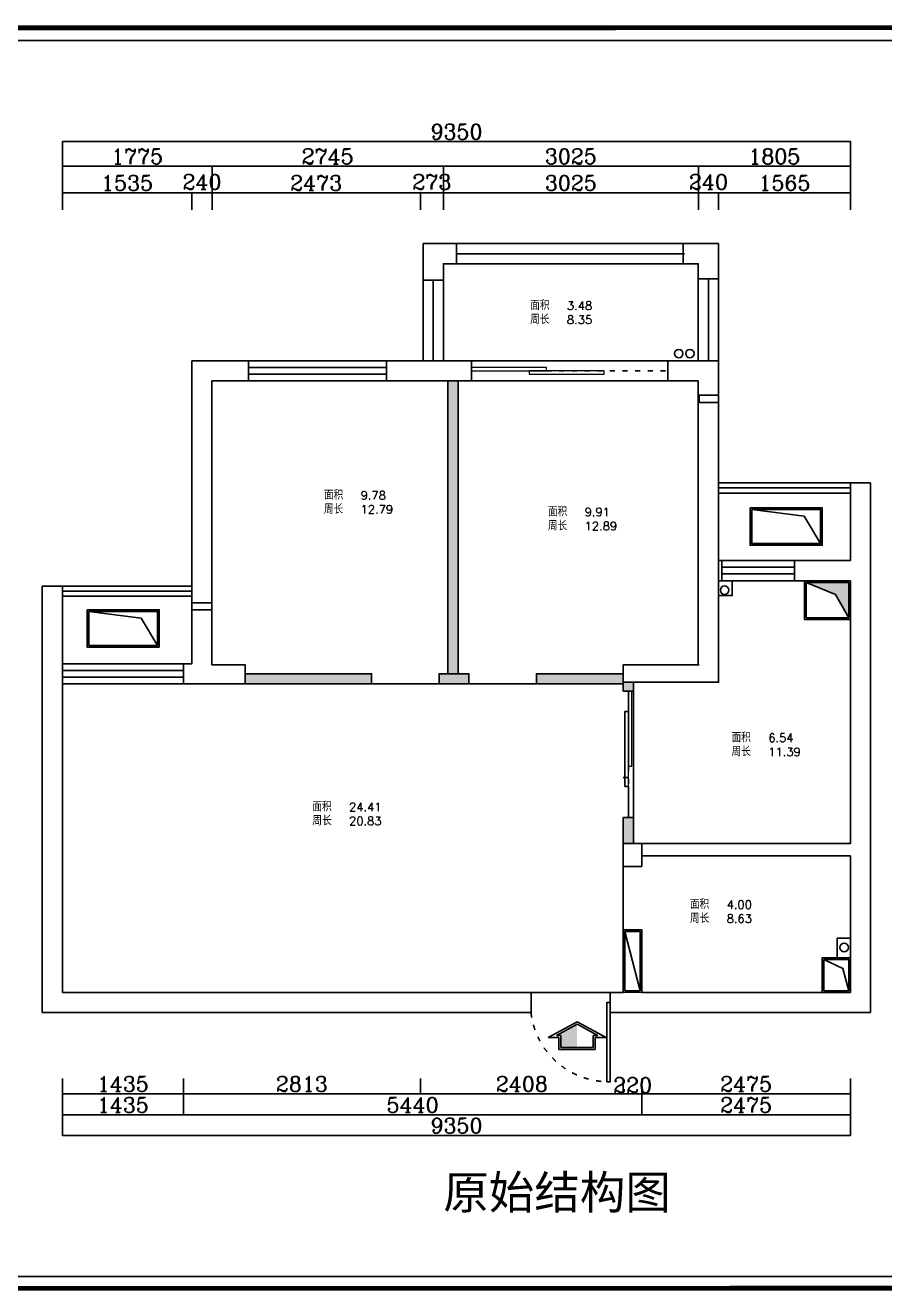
# Model space of a CAD drawing. Header units: millimetres. Extents: x 512961 to 915856, y -1268271 to -458543.
# Drawn here: x 863320 to 873516, y -1253314 to -1238299 of the extents above; entities that cross this region are included whole.
import ezdxf

# ---------------------------------------------------------------- set-up
doc = ezdxf.new("R2010")
doc.units = ezdxf.units.MM
doc.header["$MEASUREMENT"] = 0
doc.header["$PDMODE"] = 3
doc.linetypes.add('ACAD_ISO03W100', pattern=[30, 12, -18])
doc.layers.get('0').update_dxf_attribs({"linetype": 'CONTINUOUS'})
doc.layers.get('DEFPOINTS').update_dxf_attribs({"linetype": 'CONTINUOUS'})
for name, color, linetype in [('0-ELV-01-细实线', 1, 'CONTINUOUS'), ('txt', 7, 'CONTINUOUS'), ('WINDOW', 5, 'CONTINUOUS'), ('家具', 7, 'CONTINUOUS')]:
    doc.layers.add(name, color=color, linetype=linetype)
doc.layers.add('墙体', color=7, linetype='CONTINUOUS', lineweight=50)
doc.layers.add('门窗', color=4, linetype='CONTINUOUS', lineweight=13)
doc.styles.add('HZXY', font='complex.shx', dxfattribs={"bigfont": 'HZXY.shx'})
doc.styles.get("Standard").update_dxf_attribs({"font": 'complex.shx', "bigfont": 'hzxy.shx'})
doc.dimstyles.new('LMDIM40', dxfattribs={"dimtxt": 80, "dimasz": 20, "dimexe": 0, "dimexo": 0, "dimgap": 25, "dimtad": 1, "dimdec": 0, "dimzin": 0, "dimdsep": 46, "dimtxsty": 'Standard', "dimblk1": 'DOT', "dimblk2": 'DOT', "dimsah": 1, "dimcen": 0, "dimclrd": 2, "dimclre": 2, "dimclrt": 2, "dimadec": 0, "dimazin": 0, "dimtfac": 1, "dimtdec": 0, "dimtmove": 2, "dimatfit": 3, "dimldrblk": 'DOT', "dimfxl": 1, "dimtolj": 1, "dimtzin": 0, "dimarcsym": 0})

# ---------------------------------------------------------------- blocks, each defined once
blk = doc.blocks.new('A$C74DD05E4')
at = {"layer": '家具', "ltscale": 10}
h = blk.add_hatch(color=7, dxfattribs=at)
h.dxf.hatch_style = 1
h.paths.add_polyline_path([(362, 637), (193, 637), (193, 701), (34, 410), (362, 410)])
at = {"layer": '家具', "color": 7, "ltscale": 10}
for p, q in [((223, 819), (0, 410)), ((223, 667), (223, 819)), ((193, 701), (34, 410)), ((193, 637), (193, 701)), ((362, 637), (193, 637)), ((392, 667), (223, 667)), ((362, 183), (362, 637)), ((392, 153), (392, 667)), ((0, 410), (223, 0)), ((34, 410), (193, 118)), ((193, 118), (193, 183)), ((193, 183), (362, 183)), ((223, 153), (392, 153)), ((223, 0), (223, 153))]:
    blk.add_line(p, q, dxfattribs=at)
blk = doc.blocks.new('_ArchTick')
at = {"color": 0, "linetype": 'ByBlock', "const_width": 0.15}
blk.add_lwpolyline([(-0.5, -0.5), (0.5, 0.5)], dxfattribs=at)
blk = doc.blocks.new('*D903')
at = {"layer": 'DEFPOINTS', "color": 0}
for p in [(865295, -1240285), (863760, -1240489), (865295, -1240489)]:
    blk.add_point(p, dxfattribs=at)
at = {"layer": 'txt', "color": 2, "lineweight": -2}
for p, q in [((863760, -1240489), (863760, -1240285)), ((863760, -1240285), (865295, -1240285)), ((865295, -1240489), (865295, -1240285))]:
    blk.add_line(p, q, dxfattribs=at)
at = {"layer": 'txt', "color": 2, "lineweight": -2, "xscale": 20, "yscale": 20, "zscale": 20, "rotation": 180}
blk.add_blockref('_ArchTick', (863760, -1240285), dxfattribs=at)
at = {"layer": 'txt', "color": 2, "lineweight": -2, "xscale": 20, "yscale": 20, "zscale": 20}
blk.add_blockref('_ArchTick', (865295, -1240285), dxfattribs=at)
at = {"layer": 'txt', "color": 2, "insert": (864527, -1240170), "char_height": 180, "attachment_point": 5}
blk.add_mtext('\\A1;1535', dxfattribs=at)
blk = doc.blocks.new('_DOT')
at = {"color": 0, "linetype": 'ByBlock'}
blk.add_line((-0.5, 0), (-1, 0), dxfattribs=at)
at = {"color": 0, "linetype": 'ByBlock', "const_width": 0.5}
blk.add_lwpolyline([(-0.25, 0, 1), (0.25, 0, 1)], format="xyb", close=True, dxfattribs=at)
blk = doc.blocks.new('DOT')
at = {"color": 0, "linetype": 'ByBlock'}
blk.add_line((-0.35, 0), (-1, 0), dxfattribs=at)
at = {"color": 0, "linetype": 'ByBlock', "const_width": 0.35}
blk.add_lwpolyline([(-0.175, 0, 1), (0.175, 0, 1)], format="xyb", close=True, dxfattribs=at)
blk = doc.blocks.new('*D904')
at = {"layer": 'DEFPOINTS', "color": 0}
for p in [(865535, -1240285), (865295, -1240489), (865535, -1240489)]:
    blk.add_point(p, dxfattribs=at)
at = {"layer": 'txt', "color": 2, "lineweight": -2}
for p, q in [((865295, -1240489), (865295, -1240285)), ((865295, -1240285), (865535, -1240285)), ((865535, -1240489), (865535, -1240285))]:
    blk.add_line(p, q, dxfattribs=at)
at = {"layer": 'txt', "color": 2, "lineweight": -2, "xscale": 20, "yscale": 20, "zscale": 20, "rotation": 180}
blk.add_blockref('_ArchTick', (865295, -1240285), dxfattribs=at)
at = {"layer": 'txt', "color": 2, "lineweight": -2, "xscale": 20, "yscale": 20, "zscale": 20}
blk.add_blockref('_ArchTick', (865535, -1240285), dxfattribs=at)
at = {"layer": 'txt', "color": 2, "insert": (865415, -1240158), "char_height": 180, "attachment_point": 5}
blk.add_mtext('\\A1;240', dxfattribs=at)
blk = doc.blocks.new('*D905')
at = {"layer": 'DEFPOINTS', "color": 0}
for p in [(868007, -1240285), (865535, -1240489), (868007, -1240489)]:
    blk.add_point(p, dxfattribs=at)
at = {"layer": 'txt', "color": 2, "lineweight": -2}
for p, q in [((865535, -1240489), (865535, -1240285)), ((865535, -1240285), (868007, -1240285)), ((868007, -1240489), (868007, -1240285))]:
    blk.add_line(p, q, dxfattribs=at)
at = {"layer": 'txt', "color": 2, "lineweight": -2, "xscale": 20, "yscale": 20, "zscale": 20, "rotation": 180}
blk.add_blockref('_ArchTick', (865535, -1240285), dxfattribs=at)
at = {"layer": 'txt', "color": 2, "lineweight": -2, "xscale": 20, "yscale": 20, "zscale": 20}
blk.add_blockref('_ArchTick', (868007, -1240285), dxfattribs=at)
at = {"layer": 'txt', "color": 2, "insert": (866771, -1240170), "char_height": 180, "attachment_point": 5}
blk.add_mtext('\\A1;2473', dxfattribs=at)
blk = doc.blocks.new('*D906')
at = {"layer": 'DEFPOINTS', "color": 0}
for p in [(868280, -1240285), (868007, -1240489), (868280, -1240489)]:
    blk.add_point(p, dxfattribs=at)
at = {"layer": 'txt', "color": 2, "lineweight": -2}
for p, q in [((868007, -1240489), (868007, -1240285)), ((868007, -1240285), (868280, -1240285)), ((868280, -1240489), (868280, -1240285))]:
    blk.add_line(p, q, dxfattribs=at)
at = {"layer": 'txt', "color": 2, "lineweight": -2, "xscale": 20, "yscale": 20, "zscale": 20, "rotation": 180}
blk.add_blockref('_ArchTick', (868007, -1240285), dxfattribs=at)
at = {"layer": 'txt', "color": 2, "lineweight": -2, "xscale": 20, "yscale": 20, "zscale": 20}
blk.add_blockref('_ArchTick', (868280, -1240285), dxfattribs=at)
at = {"layer": 'txt', "color": 2, "insert": (868143, -1240158), "char_height": 180, "attachment_point": 5}
blk.add_mtext('\\A1;273', dxfattribs=at)
blk = doc.blocks.new('*D907')
at = {"layer": 'DEFPOINTS', "color": 0}
for p in [(871305, -1240285), (868280, -1240489), (871305, -1240489)]:
    blk.add_point(p, dxfattribs=at)
at = {"layer": 'txt', "color": 2, "lineweight": -2}
for p, q in [((868280, -1240489), (868280, -1240285)), ((868280, -1240285), (871305, -1240285)), ((871305, -1240489), (871305, -1240285))]:
    blk.add_line(p, q, dxfattribs=at)
at = {"layer": 'txt', "color": 2, "lineweight": -2, "xscale": 20, "yscale": 20, "zscale": 20, "rotation": 180}
blk.add_blockref('_ArchTick', (868280, -1240285), dxfattribs=at)
at = {"layer": 'txt', "color": 2, "lineweight": -2, "xscale": 20, "yscale": 20, "zscale": 20}
blk.add_blockref('_ArchTick', (871305, -1240285), dxfattribs=at)
at = {"layer": 'txt', "color": 2, "insert": (869792, -1240170), "char_height": 180, "attachment_point": 5}
blk.add_mtext('\\A1;3025', dxfattribs=at)
blk = doc.blocks.new('*D908')
at = {"layer": 'DEFPOINTS', "color": 0}
for p in [(871545, -1240285), (871305, -1240489), (871545, -1240489)]:
    blk.add_point(p, dxfattribs=at)
at = {"layer": 'txt', "color": 2, "lineweight": -2}
for p, q in [((871305, -1240489), (871305, -1240285)), ((871305, -1240285), (871545, -1240285)), ((871545, -1240489), (871545, -1240285))]:
    blk.add_line(p, q, dxfattribs=at)
at = {"layer": 'txt', "color": 2, "lineweight": -2, "xscale": 20, "yscale": 20, "zscale": 20, "rotation": 180}
blk.add_blockref('_ArchTick', (871305, -1240285), dxfattribs=at)
at = {"layer": 'txt', "color": 2, "lineweight": -2, "xscale": 20, "yscale": 20, "zscale": 20}
blk.add_blockref('_ArchTick', (871545, -1240285), dxfattribs=at)
at = {"layer": 'txt', "color": 2, "insert": (871425, -1240158), "char_height": 180, "attachment_point": 5}
blk.add_mtext('\\A1;240', dxfattribs=at)
blk = doc.blocks.new('*D909')
at = {"layer": 'DEFPOINTS', "color": 0}
for p in [(873110, -1240285), (871545, -1240489), (873110, -1240489)]:
    blk.add_point(p, dxfattribs=at)
at = {"layer": 'txt', "color": 2, "lineweight": -2}
for p, q in [((871545, -1240489), (871545, -1240285)), ((871545, -1240285), (873110, -1240285)), ((873110, -1240489), (873110, -1240285))]:
    blk.add_line(p, q, dxfattribs=at)
at = {"layer": 'txt', "color": 2, "lineweight": -2, "xscale": 20, "yscale": 20, "zscale": 20, "rotation": 180}
blk.add_blockref('_ArchTick', (871545, -1240285), dxfattribs=at)
at = {"layer": 'txt', "color": 2, "lineweight": -2, "xscale": 20, "yscale": 20, "zscale": 20}
blk.add_blockref('_ArchTick', (873110, -1240285), dxfattribs=at)
at = {"layer": 'txt', "color": 2, "insert": (872327, -1240170), "char_height": 180, "attachment_point": 5}
blk.add_mtext('\\A1;1565', dxfattribs=at)
blk = doc.blocks.new('*D910')
at = {"layer": 'DEFPOINTS', "color": 0}
for p in [(871305, -1239970), (871305, -1240489), (873110, -1240489)]:
    blk.add_point(p, dxfattribs=at)
at = {"layer": 'txt', "color": 2, "lineweight": -2}
for p, q in [((871305, -1240489), (871305, -1239970)), ((873110, -1239970), (871305, -1239970)), ((873110, -1240489), (873110, -1239970))]:
    blk.add_line(p, q, dxfattribs=at)
at = {"layer": 'txt', "color": 2, "lineweight": -2, "xscale": 20, "yscale": 20, "zscale": 20, "rotation": 180}
blk.add_blockref('_ArchTick', (871305, -1239970), dxfattribs=at)
at = {"layer": 'txt', "color": 2, "lineweight": -2, "xscale": 20, "yscale": 20, "zscale": 20}
blk.add_blockref('_ArchTick', (873110, -1239970), dxfattribs=at)
at = {"layer": 'txt', "color": 2, "insert": (872207, -1239855), "char_height": 180, "attachment_point": 5}
blk.add_mtext('\\A1;1805', dxfattribs=at)
blk = doc.blocks.new('*D911')
at = {"layer": 'DEFPOINTS', "color": 0}
for p in [(868280, -1239970), (868280, -1240489), (871305, -1240489)]:
    blk.add_point(p, dxfattribs=at)
at = {"layer": 'txt', "color": 2, "lineweight": -2}
for p, q in [((868280, -1240489), (868280, -1239970)), ((871305, -1239970), (868280, -1239970)), ((871305, -1240489), (871305, -1239970))]:
    blk.add_line(p, q, dxfattribs=at)
at = {"layer": 'txt', "color": 2, "lineweight": -2, "xscale": 20, "yscale": 20, "zscale": 20, "rotation": 180}
blk.add_blockref('_ArchTick', (868280, -1239970), dxfattribs=at)
at = {"layer": 'txt', "color": 2, "lineweight": -2, "xscale": 20, "yscale": 20, "zscale": 20}
blk.add_blockref('_ArchTick', (871305, -1239970), dxfattribs=at)
at = {"layer": 'txt', "color": 2, "insert": (869792, -1239855), "char_height": 180, "attachment_point": 5}
blk.add_mtext('\\A1;3025', dxfattribs=at)
blk = doc.blocks.new('*D912')
at = {"layer": 'DEFPOINTS', "color": 0}
for p in [(865535, -1239970), (865535, -1240489), (868280, -1240489)]:
    blk.add_point(p, dxfattribs=at)
at = {"layer": 'txt', "color": 2, "lineweight": -2}
for p, q in [((865535, -1240489), (865535, -1239970)), ((868280, -1239970), (865535, -1239970)), ((868280, -1240489), (868280, -1239970))]:
    blk.add_line(p, q, dxfattribs=at)
at = {"layer": 'txt', "color": 2, "lineweight": -2, "xscale": 20, "yscale": 20, "zscale": 20, "rotation": 180}
blk.add_blockref('_ArchTick', (865535, -1239970), dxfattribs=at)
at = {"layer": 'txt', "color": 2, "lineweight": -2, "xscale": 20, "yscale": 20, "zscale": 20}
blk.add_blockref('_ArchTick', (868280, -1239970), dxfattribs=at)
at = {"layer": 'txt', "color": 2, "insert": (866907, -1239855), "char_height": 180, "attachment_point": 5}
blk.add_mtext('\\A1;2745', dxfattribs=at)
blk = doc.blocks.new('*D913')
at = {"layer": 'DEFPOINTS', "color": 0}
for p in [(863760, -1239970), (863760, -1240489), (865535, -1240489)]:
    blk.add_point(p, dxfattribs=at)
at = {"layer": 'txt', "color": 2, "lineweight": -2}
for p, q in [((863760, -1240489), (863760, -1239970)), ((865535, -1239970), (863760, -1239970)), ((865535, -1240489), (865535, -1239970))]:
    blk.add_line(p, q, dxfattribs=at)
at = {"layer": 'txt', "color": 2, "lineweight": -2, "xscale": 20, "yscale": 20, "zscale": 20, "rotation": 180}
blk.add_blockref('_ArchTick', (863760, -1239970), dxfattribs=at)
at = {"layer": 'txt', "color": 2, "lineweight": -2, "xscale": 20, "yscale": 20, "zscale": 20}
blk.add_blockref('_ArchTick', (865535, -1239970), dxfattribs=at)
at = {"layer": 'txt', "color": 2, "insert": (864647, -1239855), "char_height": 180, "attachment_point": 5}
blk.add_mtext('\\A1;1775', dxfattribs=at)
blk = doc.blocks.new('*D914')
at = {"layer": 'DEFPOINTS', "color": 0}
for p in [(863760, -1239678), (863760, -1240489), (873110, -1240489)]:
    blk.add_point(p, dxfattribs=at)
at = {"layer": 'txt', "color": 2, "lineweight": -2}
for p, q in [((863760, -1240489), (863760, -1239678)), ((873110, -1239678), (863760, -1239678)), ((873110, -1240489), (873110, -1239678))]:
    blk.add_line(p, q, dxfattribs=at)
at = {"layer": 'txt', "color": 2, "lineweight": -2, "xscale": 20, "yscale": 20, "zscale": 20, "rotation": 180}
blk.add_blockref('_ArchTick', (863760, -1239678), dxfattribs=at)
at = {"layer": 'txt', "color": 2, "lineweight": -2, "xscale": 20, "yscale": 20, "zscale": 20}
blk.add_blockref('_ArchTick', (873110, -1239678), dxfattribs=at)
at = {"layer": 'txt', "color": 2, "insert": (868435, -1239563), "char_height": 180, "attachment_point": 5}
blk.add_mtext('\\A1;9350', dxfattribs=at)
blk = doc.blocks.new('*D926')
at = {"layer": 'DEFPOINTS', "color": 0}
for p in [(863760, -1250798), (865195, -1250798), (865195, -1250977)]:
    blk.add_point(p, dxfattribs=at)
at = {"layer": 'txt', "color": 2, "lineweight": -2}
for p, q in [((863760, -1250798), (863760, -1250977)), ((865195, -1250798), (865195, -1250977)), ((863760, -1250977), (865195, -1250977))]:
    blk.add_line(p, q, dxfattribs=at)
at = {"layer": 'txt', "color": 2, "lineweight": -2, "xscale": 20, "yscale": 20, "zscale": 20, "rotation": 180}
blk.add_blockref('_ArchTick', (863760, -1250977), dxfattribs=at)
at = {"layer": 'txt', "color": 2, "lineweight": -2, "xscale": 20, "yscale": 20, "zscale": 20}
blk.add_blockref('_ArchTick', (865195, -1250977), dxfattribs=at)
at = {"layer": 'txt', "color": 2, "insert": (864477, -1250862), "char_height": 180, "attachment_point": 5}
blk.add_mtext('\\A1;1435', dxfattribs=at)
blk = doc.blocks.new('*D927')
at = {"layer": 'DEFPOINTS', "color": 0}
for p in [(865195, -1250798), (868007, -1250798), (868007, -1250977)]:
    blk.add_point(p, dxfattribs=at)
at = {"layer": 'txt', "color": 2, "lineweight": -2}
for p, q in [((865195, -1250798), (865195, -1250977)), ((868007, -1250798), (868007, -1250977)), ((865195, -1250977), (868007, -1250977))]:
    blk.add_line(p, q, dxfattribs=at)
at = {"layer": 'txt', "color": 2, "lineweight": -2, "xscale": 20, "yscale": 20, "zscale": 20, "rotation": 180}
blk.add_blockref('_ArchTick', (865195, -1250977), dxfattribs=at)
at = {"layer": 'txt', "color": 2, "lineweight": -2, "xscale": 20, "yscale": 20, "zscale": 20}
blk.add_blockref('_ArchTick', (868007, -1250977), dxfattribs=at)
at = {"layer": 'txt', "color": 2, "insert": (866601, -1250862), "char_height": 180, "attachment_point": 5}
blk.add_mtext('\\A1;2813', dxfattribs=at)
blk = doc.blocks.new('*D928')
at = {"layer": 'DEFPOINTS', "color": 0}
for p in [(868007, -1250798), (870415, -1250798), (870415, -1250977)]:
    blk.add_point(p, dxfattribs=at)
at = {"layer": 'txt', "color": 2, "lineweight": -2}
for p, q in [((868007, -1250798), (868007, -1250977)), ((870415, -1250798), (870415, -1250977)), ((868007, -1250977), (870415, -1250977))]:
    blk.add_line(p, q, dxfattribs=at)
at = {"layer": 'txt', "color": 2, "lineweight": -2, "xscale": 20, "yscale": 20, "zscale": 20, "rotation": 180}
blk.add_blockref('_ArchTick', (868007, -1250977), dxfattribs=at)
at = {"layer": 'txt', "color": 2, "lineweight": -2, "xscale": 20, "yscale": 20, "zscale": 20}
blk.add_blockref('_ArchTick', (870415, -1250977), dxfattribs=at)
at = {"layer": 'txt', "color": 2, "insert": (869211, -1250862), "char_height": 180, "attachment_point": 5}
blk.add_mtext('\\A1;2408', dxfattribs=at)
blk = doc.blocks.new('*D929')
at = {"layer": 'DEFPOINTS', "color": 0}
for p in [(870415, -1250798), (870635, -1250798), (870635, -1250977)]:
    blk.add_point(p, dxfattribs=at)
at = {"layer": 'txt', "color": 2, "lineweight": -2}
for p, q in [((870415, -1250798), (870415, -1250977)), ((870635, -1250798), (870635, -1250977)), ((870415, -1250977), (870635, -1250977))]:
    blk.add_line(p, q, dxfattribs=at)
at = {"layer": 'txt', "color": 2, "lineweight": -2, "xscale": 20, "yscale": 20, "zscale": 20, "rotation": 180}
blk.add_blockref('_ArchTick', (870415, -1250977), dxfattribs=at)
at = {"layer": 'txt', "color": 2, "lineweight": -2, "xscale": 20, "yscale": 20, "zscale": 20}
blk.add_blockref('_ArchTick', (870635, -1250977), dxfattribs=at)
at = {"layer": 'txt', "color": 2, "insert": (870525, -1250876), "char_height": 180, "attachment_point": 5}
blk.add_mtext('\\A1;220', dxfattribs=at)
blk = doc.blocks.new('*D930')
at = {"layer": 'DEFPOINTS', "color": 0}
for p in [(870635, -1250798), (873110, -1250798), (873110, -1250977)]:
    blk.add_point(p, dxfattribs=at)
at = {"layer": 'txt', "color": 2, "lineweight": -2}
for p, q in [((870635, -1250798), (870635, -1250977)), ((873110, -1250798), (873110, -1250977)), ((870635, -1250977), (873110, -1250977))]:
    blk.add_line(p, q, dxfattribs=at)
at = {"layer": 'txt', "color": 2, "lineweight": -2, "xscale": 20, "yscale": 20, "zscale": 20, "rotation": 180}
blk.add_blockref('_ArchTick', (870635, -1250977), dxfattribs=at)
at = {"layer": 'txt', "color": 2, "lineweight": -2, "xscale": 20, "yscale": 20, "zscale": 20}
blk.add_blockref('_ArchTick', (873110, -1250977), dxfattribs=at)
at = {"layer": 'txt', "color": 2, "insert": (871872, -1250862), "char_height": 180, "attachment_point": 5}
blk.add_mtext('\\A1;2475', dxfattribs=at)
blk = doc.blocks.new('*D931')
at = {"layer": 'DEFPOINTS', "color": 0}
for p in [(870635, -1250798), (873110, -1250798), (870635, -1251226)]:
    blk.add_point(p, dxfattribs=at)
at = {"layer": 'txt', "color": 2, "lineweight": -2}
for p, q in [((870635, -1250798), (870635, -1251226)), ((873110, -1250798), (873110, -1251226)), ((873110, -1251226), (870635, -1251226))]:
    blk.add_line(p, q, dxfattribs=at)
at = {"layer": 'txt', "color": 2, "lineweight": -2, "xscale": 20, "yscale": 20, "zscale": 20, "rotation": 180}
blk.add_blockref('_ArchTick', (870635, -1251226), dxfattribs=at)
at = {"layer": 'txt', "color": 2, "lineweight": -2, "xscale": 20, "yscale": 20, "zscale": 20}
blk.add_blockref('_ArchTick', (873110, -1251226), dxfattribs=at)
at = {"layer": 'txt', "color": 2, "insert": (871872, -1251111), "char_height": 180, "attachment_point": 5}
blk.add_mtext('\\A1;2475', dxfattribs=at)
blk = doc.blocks.new('*D932')
at = {"layer": 'DEFPOINTS', "color": 0}
for p in [(865195, -1250798), (870635, -1250798), (865195, -1251226)]:
    blk.add_point(p, dxfattribs=at)
at = {"layer": 'txt', "color": 2, "lineweight": -2}
for p, q in [((865195, -1250798), (865195, -1251226)), ((870635, -1250798), (870635, -1251226)), ((870635, -1251226), (865195, -1251226))]:
    blk.add_line(p, q, dxfattribs=at)
at = {"layer": 'txt', "color": 2, "lineweight": -2, "xscale": 20, "yscale": 20, "zscale": 20, "rotation": 180}
blk.add_blockref('_ArchTick', (865195, -1251226), dxfattribs=at)
at = {"layer": 'txt', "color": 2, "lineweight": -2, "xscale": 20, "yscale": 20, "zscale": 20}
blk.add_blockref('_ArchTick', (870635, -1251226), dxfattribs=at)
at = {"layer": 'txt', "color": 2, "insert": (867915, -1251111), "char_height": 180, "attachment_point": 5}
blk.add_mtext('\\A1;5440', dxfattribs=at)
blk = doc.blocks.new('*D933')
at = {"layer": 'DEFPOINTS', "color": 0}
for p in [(863760, -1250798), (865195, -1250798), (863760, -1251226)]:
    blk.add_point(p, dxfattribs=at)
at = {"layer": 'txt', "color": 2, "lineweight": -2}
for p, q in [((863760, -1250798), (863760, -1251226)), ((865195, -1250798), (865195, -1251226)), ((865195, -1251226), (863760, -1251226))]:
    blk.add_line(p, q, dxfattribs=at)
at = {"layer": 'txt', "color": 2, "lineweight": -2, "xscale": 20, "yscale": 20, "zscale": 20, "rotation": 180}
blk.add_blockref('_ArchTick', (863760, -1251226), dxfattribs=at)
at = {"layer": 'txt', "color": 2, "lineweight": -2, "xscale": 20, "yscale": 20, "zscale": 20}
blk.add_blockref('_ArchTick', (865195, -1251226), dxfattribs=at)
at = {"layer": 'txt', "color": 2, "insert": (864477, -1251111), "char_height": 180, "attachment_point": 5}
blk.add_mtext('\\A1;1435', dxfattribs=at)
blk = doc.blocks.new('*D934')
at = {"layer": 'DEFPOINTS', "color": 0}
for p in [(863760, -1250798), (873110, -1250798), (863760, -1251471)]:
    blk.add_point(p, dxfattribs=at)
at = {"layer": 'txt', "color": 2, "lineweight": -2}
for p, q in [((863760, -1250798), (863760, -1251471)), ((873110, -1250798), (873110, -1251471)), ((873110, -1251471), (863760, -1251471))]:
    blk.add_line(p, q, dxfattribs=at)
at = {"layer": 'txt', "color": 2, "lineweight": -2, "xscale": 20, "yscale": 20, "zscale": 20, "rotation": 180}
blk.add_blockref('_ArchTick', (863760, -1251471), dxfattribs=at)
at = {"layer": 'txt', "color": 2, "lineweight": -2, "xscale": 20, "yscale": 20, "zscale": 20}
blk.add_blockref('_ArchTick', (873110, -1251471), dxfattribs=at)
at = {"layer": 'txt', "color": 2, "insert": (868435, -1251356), "char_height": 180, "attachment_point": 5}
blk.add_mtext('\\A1;9350', dxfattribs=at)
blk = doc.blocks.new('wadwa')
at = {"const_width": 72.1}
blk.add_lwpolyline([(773229, -1004301), (799250, -1004299), (799250, -985414), (773229, -985416)], close=True, dxfattribs=at)
at = {"color": 4}
blk.add_lwpolyline([(773410, -985608), (773410, -1004123), (795233, -1004122), (795233, -985607)], close=True, dxfattribs=at)
at = {"insert": (784520, -1002612), "char_height": 187.06, "width": 11235.11, "attachment_point": 1, "style": 'HZXY'}
blk.add_mtext('{\\fﾷￂￋￎ_GB2312|b0|i0|c134|p49;\\H2.673x;原始结构图}', dxfattribs=at)

msp = doc.modelspace()

# ---------------------------------------------------------------- hatches: boundary and pattern name
at = {"layer": 'txt'}
h = msp.add_hatch(dxfattribs=at)
h.set_pattern_fill('AR-B816', color=44, scale=5, style=0)
h.set_pattern_definition([(0, (20608.446, 0), (0, 40), []), (90, (20608.446, 0), (-40, 40), [40, -40])])
h.paths.add_polyline_path([(867428.6, -1246114), (867428.6, -1245994), (865929.6, -1245994), (865929.6, -1246114)])
h.paths.add_polyline_path([(868454.6, -1242519), (868334.6, -1242519), (868334.6, -1245994), (868454.6, -1245994)])
h.paths.add_polyline_path([(868583.6, -1246114), (868583.6, -1245994), (868228.6, -1245994), (868228.6, -1246056.6), (868228.6, -1246114)])
h.paths.add_polyline_path([(870414.6, -1246114), (870414.6, -1246094), (870414.6, -1245994), (869584.1, -1245994), (869383.6, -1245994), (869383.6, -1246114)])
h.paths.add_polyline_path([(870534.6, -1246198.6), (870534.6, -1246094), (870414.6, -1246094), (870414.6, -1246198.6)])
h.paths.add_polyline_path([(870414.6, -1248009), (870534.6, -1248009), (870534.6, -1247698.6), (870414.6, -1247698.6)])
at = {"layer": '墙体', "lineweight": -3}
h = msp.add_hatch(color=256, dxfattribs=at)
h.set_gradient(color1=(255, 255, 255), tint=1)
h.paths.add_polyline_path([(872584.6, -1244909), (872931.8, -1245051.4), (873089.6, -1245329), (873089.6, -1244909)])

# ---------------------------------------------------------------- linework, layer by layer
at = {"layer": '0-ELV-01-细实线', "color": 251, "linetype": 'ACAD_ISO03W100', "ltscale": 5}
for p, q in [((868614.6, -1242279), (870944.6, -1242279)), ((869504.6, -1242399), (870944.6, -1242399)), ((868614.6, -1242519), (870944.6, -1242519)), ((868228.6, -1246114), (867428.6, -1246114)), ((868583.6, -1246114), (869383.6, -1246114)), ((870474.6, -1247088.6), (870474.6, -1247698.6)), ((870414.6, -1249030.1), (870414.6, -1248280.1)), ((870259.6, -1249774), (869319.6, -1249774))]:
    msp.add_line(p, q, dxfattribs=at)
msp.add_arc((870239.6, -1249908.1), 926.1, 186.56349, 271.23749, dxfattribs=at)
at = {"layer": 'txt', "color": 1}
for p, q in [((868334.6, -1245994), (868334.6, -1242519)), ((868454.6, -1245994), (868454.6, -1242519)), ((865929.6, -1245994), (867428.6, -1245994)), ((867428.6, -1245994), (867428.6, -1246114)), ((868228.6, -1245994), (868583.6, -1245994)), ((868228.6, -1245994), (868228.6, -1246114)), ((868583.6, -1245994), (868583.6, -1246114)), ((869383.6, -1245994), (870414.6, -1245994)), ((869383.6, -1245994), (869383.6, -1246114)), ((870414.6, -1246198.6), (870414.6, -1246094)), ((870534.6, -1246198.6), (870534.6, -1246094)), ((865929.6, -1246114), (867428.6, -1246114)), ((868228.6, -1246114), (868583.6, -1246114)), ((869383.6, -1246114), (870414.6, -1246114)), ((870414.6, -1246198.6), (870534.6, -1246198.6)), ((870414.6, -1248009), (870414.6, -1247698.6)), ((870414.6, -1247698.6), (870534.6, -1247698.6)), ((870534.6, -1248009), (870534.6, -1247698.6)), ((872774.6, -1249774), (872774.6, -1249364)), ((872774.6, -1249364), (873109.6, -1249364))]:
    msp.add_line(p, q, dxfattribs=at)
at = {"layer": 'txt'}
for p, q in [((870534.6, -1246198.6), (870534.6, -1247698.6)), ((870434.6, -1249050.1), (870614.6, -1249754))]:
    msp.add_line(p, q, dxfattribs=at)
for points in [[(871304.6, -1241309), (871304.6, -1241129), (871124.6, -1241129), (868434.6, -1241129), (868279.6, -1241129), (868279.6, -1241324), (868279.6, -1242279), (868614.6, -1242279), (870944.6, -1242279), (871304.6, -1242279)], [(868334.6, -1242519), (867604.6, -1242519), (865969.6, -1242519), (865534.6, -1242519), (865534.6, -1245889), (865929.6, -1245889), (865929.6, -1245994), (867428.6, -1245994), (867428.6, -1246114), (868228.6, -1246114), (868228.6, -1245994), (868334.6, -1245994)], [(871304.6, -1242519), (870944.6, -1242519), (868614.6, -1242519), (868454.6, -1242519), (868454.6, -1245994), (868583.6, -1245994), (868583.6, -1246114), (869383.6, -1246114), (869383.6, -1245994), (870414.6, -1245994), (870414.6, -1245889), (871304.6, -1245889)], [(871939.6, -1244045.6), (872756.1, -1244045.6), (872756.1, -1244447.6), (871939.6, -1244447.6)], [(873109.6, -1245349), (872564.6, -1245349), (872564.6, -1244889), (872444.6, -1244889), (871708.1, -1244889), (871708.1, -1245066.6), (871544.6, -1245066.6), (871544.6, -1246094), (870534.6, -1246094), (870534.6, -1246198.6), (870534.6, -1247698.6), (870534.6, -1248009), (873109.6, -1248009)], [(864072.6, -1245254.6), (864889.1, -1245254.6), (864889.1, -1245656.6), (864072.6, -1245656.6)], [(870474.6, -1247330.6), (870434.6, -1247330.6), (870434.6, -1246440.6), (870474.6, -1246440.6), (870474.6, -1246198.6), (870414.6, -1246198.6), (870414.6, -1246114), (869383.6, -1246114), (868583.6, -1246114), (868228.6, -1246114), (867428.6, -1246114), (865929.6, -1246114), (865194.6, -1246114), (863759.6, -1246114), (863759.6, -1249774), (869319.6, -1249774), (870259.6, -1249774), (870414.6, -1249774), (870414.6, -1249030.1), (870414.6, -1248280.1), (870414.6, -1248009), (870414.6, -1247698.6), (870474.6, -1247698.6)], [(873109.6, -1248154), (870634.6, -1248154), (870634.6, -1248280.1), (870414.6, -1248280.1), (870414.6, -1249030.1), (870634.6, -1249030.1), (870634.6, -1249774), (872774.6, -1249774), (872774.6, -1249364), (872950.6, -1249364), (872950.6, -1249132.1), (873109.6, -1249132.1)], [(870434.6, -1249050.1), (870614.6, -1249050.1), (870614.6, -1249754), (870434.6, -1249754)], [(872794.6, -1249384), (873089.6, -1249384), (873089.6, -1249754), (872794.6, -1249754)]]:
    msp.add_lwpolyline(points, close=True, dxfattribs=at)
for points in [[(871122.5, -1242194.5, -1), (871022.5, -1242194.5, -1)], [(871254.8, -1242194.5, -1), (871154.8, -1242194.5, -1)]]:
    msp.add_lwpolyline(points, format="xyb", close=True, dxfattribs=at)
for points in [[(871939.6, -1244045.6), (872561.1, -1244124.1), (872756.1, -1244447.6)], [(864072.6, -1245254.6), (864694.1, -1245333.1), (864889.1, -1245656.6)], [(872794.6, -1249384), (873020.8, -1249490), (873089.6, -1249754)]]:
    msp.add_lwpolyline(points, dxfattribs=at)
msp.add_circle((873035.1, -1249240.6), 51, dxfattribs=at)
at = {"layer": 'WINDOW'}
for p, q in [((868039.6, -1240889), (868039.6, -1241324)), ((868434.6, -1240889), (868039.6, -1240889)), ((868434.6, -1241129), (868434.6, -1240889)), ((871124.6, -1241129), (871124.6, -1240889)), ((871124.6, -1240889), (871544.6, -1240889)), ((871544.6, -1240889), (871544.6, -1241309)), ((868279.6, -1241324), (868279.6, -1241129)), ((868279.6, -1241129), (868434.6, -1241129)), ((871304.6, -1241129), (871124.6, -1241129)), ((871304.6, -1241309), (871304.6, -1241129)), ((868279.6, -1241324), (868039.6, -1241324)), ((871304.6, -1241309), (871544.6, -1241309)), ((865969.6, -1242279), (865294.6, -1242279)), ((865294.6, -1242279), (865294.6, -1245874)), ((865969.6, -1242279), (865969.6, -1242519)), ((867604.6, -1242519), (867604.6, -1242279)), ((868039.6, -1242279), (867604.6, -1242279)), ((868039.6, -1242279), (868614.6, -1242279)), ((868614.6, -1242519), (868614.6, -1242279)), ((870944.6, -1242519), (870944.6, -1242279)), ((870944.6, -1242279), (871544.6, -1242279)), ((871544.6, -1242279), (871544.6, -1244649)), ((865969.6, -1242519), (865534.6, -1242519)), ((865534.6, -1242519), (865534.6, -1245889)), ((868614.6, -1242519), (867604.6, -1242519)), ((871304.6, -1242519), (870944.6, -1242519)), ((871304.6, -1245889), (871304.6, -1242519)), ((873109.6, -1244649), (873109.6, -1243729)), ((873349.6, -1243729), (873109.6, -1243729)), ((873349.6, -1244889), (873349.6, -1243729)), ((871584.6, -1244649), (871544.6, -1244649)), ((871544.6, -1244649), (871544.6, -1244889)), ((871584.6, -1244649), (871584.6, -1244889)), ((872444.6, -1244889), (872444.6, -1244649)), ((872444.6, -1244649), (873109.6, -1244649)), ((873349.6, -1250014), (873349.6, -1244649)), ((871544.6, -1246094), (871544.6, -1244889)), ((871544.6, -1244889), (871584.6, -1244889)), ((872564.6, -1244889), (872444.6, -1244889)), ((863519.6, -1246114), (863519.6, -1244954)), ((863519.6, -1244954), (863759.6, -1244954)), ((863759.6, -1246114), (863759.6, -1244954)), ((872584.6, -1244909), (872931.8, -1245051.4)), ((873109.6, -1248009), (873109.6, -1245349)), ((865194.6, -1246114), (865194.6, -1245874)), ((865294.6, -1245874), (865194.6, -1245874)), ((865534.6, -1245889), (865929.6, -1245889)), ((865929.6, -1245889), (865929.6, -1246114)), ((870414.6, -1246094), (870414.6, -1245889)), ((870414.6, -1245889), (871314.6, -1245889)), ((871544.6, -1246094), (870414.6, -1246094)), ((863519.6, -1250014), (863519.6, -1246114)), ((863759.6, -1249774), (863759.6, -1246114)), ((865929.6, -1246114), (865194.6, -1246114)), ((870414.6, -1247225.5), (870474.6, -1247225.5)), ((870414.6, -1248280.1), (870414.6, -1248009)), ((870414.6, -1248009), (873109.6, -1248009)), ((870634.6, -1248009), (870634.6, -1248280.1)), ((873109.6, -1248154), (870634.6, -1248154)), ((873109.6, -1249774), (873109.6, -1248154)), ((870414.6, -1248280.1), (870634.6, -1248280.1)), ((870414.6, -1249774), (870414.6, -1249030.1)), ((870414.6, -1249030.1), (870634.6, -1249030.1)), ((870634.6, -1249030.1), (870634.6, -1249774)), ((869319.6, -1249774), (863759.6, -1249774)), ((869319.6, -1250014), (869319.6, -1249774)), ((870259.6, -1250014), (870259.6, -1249774)), ((870259.6, -1249774), (870414.6, -1249774)), ((870634.6, -1249774), (873109.6, -1249774)), ((869319.6, -1250014), (863519.6, -1250014)), ((870259.6, -1250014), (873349.6, -1250014))]:
    msp.add_line(p, q, dxfattribs=at)
at = {"layer": '墙体', "color": 4, "lineweight": -3}
for p, q in [((871139.6, -1240889), (868434.6, -1240889)), ((871139.6, -1241129), (868434.6, -1241129)), ((868039.6, -1242279), (868039.6, -1241324)), ((868279.6, -1242279), (868279.6, -1241324)), ((871304.6, -1242279), (871304.6, -1241309)), ((871544.6, -1242279), (871544.6, -1241309)), ((867604.6, -1242279), (865969.6, -1242279)), ((865969.6, -1242519), (867604.6, -1242519)), ((873109.6, -1243729), (871544.6, -1243729)), ((873109.6, -1243849), (871544.6, -1243849)), ((872444.6, -1244649), (871584.6, -1244649)), ((871584.6, -1244889), (872444.6, -1244889)), ((871708.1, -1244889), (871708.1, -1245066.6)), ((865294.6, -1244954), (863759.6, -1244954)), ((865294.6, -1245074), (863759.6, -1245074)), ((871708.1, -1245066.6), (871544.6, -1245066.6)), ((865194.6, -1245874), (863759.6, -1245874)), ((863759.6, -1246114), (865194.6, -1246114))]:
    msp.add_line(p, q, dxfattribs=at)
at = {"layer": '墙体', "color": 7, "lineweight": -3}
for p, q in [((868434.6, -1241009), (871139.6, -1241009)), ((868159.6, -1242279), (868159.6, -1241324)), ((871424.6, -1241309), (871424.6, -1242279)), ((867604.6, -1242359), (865969.6, -1242359)), ((865969.6, -1242439), (867604.6, -1242439)), ((873109.6, -1243789), (871544.6, -1243789)), ((872444.6, -1244729), (871584.6, -1244729)), ((871584.6, -1244809), (872444.6, -1244809)), ((865294.6, -1245014), (863759.6, -1245014)), ((865194.6, -1245954), (863759.6, -1245954)), ((863759.6, -1246034), (865194.6, -1246034))]:
    msp.add_line(p, q, dxfattribs=at)
at = {"layer": '墙体', "lineweight": -3}
for p, q in [((872564.6, -1245349), (872564.6, -1244889)), ((872931.8, -1245051.4), (873089.6, -1245329)), ((873109.6, -1245349), (872564.6, -1245349))]:
    msp.add_line(p, q, dxfattribs=at)
at = {"layer": '墙体', "color": 8, "lineweight": -3}
for points in [[(871314.6, -1242773.5), (871544.6, -1242773.5), (871544.6, -1242688.5), (871314.6, -1242688.5)], [(865294.6, -1245236.2), (865534.6, -1245236.2), (865534.6, -1245151.2), (865294.6, -1245151.2)]]:
    msp.add_lwpolyline(points, close=True, dxfattribs=at)
at = {"layer": '墙体', "color": 4, "lineweight": -3}
for points in [[(871919.6, -1244025.6), (872776.1, -1244025.6), (872776.1, -1244467.6), (871919.6, -1244467.6)], [(864052.6, -1245234.6), (864909.1, -1245234.6), (864909.1, -1245676.6), (864052.6, -1245676.6)], [(870259.6, -1249894), (870259.6, -1250834), (870219.6, -1250834), (870219.6, -1249894)]]:
    msp.add_lwpolyline(points, close=True, dxfattribs=at)
at = {"layer": '墙体', "color": 1, "lineweight": -3}
msp.add_lwpolyline([(872564.6, -1245349), (873109.6, -1245349), (873109.6, -1244889), (872564.6, -1244889)], close=True, dxfattribs=at)
at = {"layer": '墙体', "lineweight": -3}
msp.add_lwpolyline([(872584.6, -1245329), (873089.6, -1245329), (873089.6, -1244909), (872584.6, -1244909)], close=True, dxfattribs=at)
at = {"layer": '墙体', "color": 7, "lineweight": -3}
for centre in [(871072.5, -1242194.5), (871204.8, -1242194.5), (871617.1, -1245001.9)]:
    msp.add_circle(centre, 50, dxfattribs=at)
at = {"layer": '门窗'}
for p, q in [((872950.6, -1249132.1), (872950.6, -1249364)), ((872950.6, -1249132.1), (873109.6, -1249132.1)), ((870634.6, -1249294), (870634.6, -1249774))]:
    msp.add_line(p, q, dxfattribs=at)
for points in [[(868614.6, -1242399), (869504.6, -1242399), (869504.6, -1242359), (868614.6, -1242359), (868614.6, -1242399)], [(869298.1, -1242439), (870188.1, -1242439), (870188.1, -1242399), (869298.1, -1242399), (869298.1, -1242439)], [(870474.6, -1246198.6), (870474.6, -1247088.6), (870514.6, -1247088.6), (870514.6, -1246198.6), (870474.6, -1246198.6)], [(870434.6, -1246440.6), (870434.6, -1247330.6), (870474.6, -1247330.6), (870474.6, -1246440.6), (870434.6, -1246440.6)]]:
    msp.add_lwpolyline(points, dxfattribs=at)
msp.add_lwpolyline([(870414.6, -1249030.1), (870634.6, -1249030.1), (870634.6, -1249774), (870414.6, -1249774)], close=True, dxfattribs=at)

# ---------------------------------------------------------------- block references
at = {"layer": 'txt', "xscale": 0.7919999999867287, "yscale": 0.7920000000012806, "zscale": 0.7920000000000001}
msp.add_blockref('wadwa', (246939, -457879.4), dxfattribs=at)
at = {"layer": 'WINDOW', "extrusion": (0, 0, -1), "xscale": 0.8399999998509884, "yscale": 0.8399999998509884, "zscale": -0.8400000000001455, "rotation": 270}
msp.add_blockref('A$C74DD05E4', (-870210, -1250123.9), dxfattribs=at)

# ---------------------------------------------------------------- texts
at = {"layer": 'txt', "char_height": 100, "width": 1476.393, "attachment_point": 1}
for s, insert in [('面积   3.48         \\P周长   8.35', (869309.7, -1241575.4)), ('面积   9.78        \\P周长   12.79', (866862.2, -1243826.9)), ('面积   9.91         \\P周长   12.89', (869520.2, -1244024.4)), ('面积   6.54        \\P周长   11.39', (871698.7, -1246703.9)), ('面积   24.41         \\P周长   20.83', (866725.2, -1247523.9)), ('面积   4.00         \\P周长   8.63', (871205.2, -1248682.4))]:
    msp.add_mtext(s, dxfattribs=dict(at, insert=insert))

# ---------------------------------------------------------------- dimensions: what is measured, and where the dimension line sits
at = {"layer": 'txt', "color": 2}
for base, p1, p2, picture, middle in [((863759.6, -1239678), (873109.6, -1240489), (863759.6, -1240489), '*D914', (868434.6, -1239563)), ((863759.6, -1239970.5), (865534.6, -1240489), (863759.6, -1240489), '*D913', (864647.1, -1239855.5)), ((865534.6, -1239970.5), (868279.6, -1240489), (865534.6, -1240489), '*D912', (866907.1, -1239855.5)), ((868279.6, -1239970.5), (871304.6, -1240489), (868279.6, -1240489), '*D911', (869792.1, -1239855.5)), ((871304.6, -1239970.5), (873109.6, -1240489), (871304.6, -1240489), '*D910', (872207.1, -1239855.5)), ((865294.6, -1240285.5), (863759.6, -1240489), (865294.6, -1240489), '*D903', (864527.1, -1240170.5)), ((865534.6, -1240285.5), (865294.6, -1240489), (865534.6, -1240489), '*D904', (865414.6, -1240158)), ((868007.0816899, -1240285.4755432), (865534.5816899, -1240488.9755432), (868007.0816899, -1240488.9755432), '*D905', (866770.8316899, -1240170.4755432)), ((868279.5816899, -1240285.4755432), (868007.0816899, -1240488.9755432), (868279.5816899, -1240488.9755432), '*D906', (868143.3316899, -1240157.9755432)), ((871304.6, -1240285.5), (868279.6, -1240489), (871304.6, -1240489), '*D907', (869792.1, -1240170.5)), ((871544.6, -1240285.5), (871304.6, -1240489), (871544.6, -1240489), '*D908', (871424.6, -1240158)), ((873109.6, -1240285.5), (871544.6, -1240489), (873109.6, -1240489), '*D909', (872327.1, -1240170.5)), ((865194.6, -1250977.5), (863759.6, -1250798.5), (865194.6, -1250798.5), '*D926', (864477.1, -1250862.5)), ((868007.0816899, -1250977.4754558), (865194.5816899, -1250798.4754558), (868007.0816899, -1250798.4754558), '*D927', (866600.8316899, -1250862.4754558)), ((870414.5816899, -1250977.4754558), (868007.0816899, -1250798.4754558), (870414.5816899, -1250798.4754558), '*D928', (869210.8316899, -1250862.4754558)), ((873109.6, -1250977.5), (870634.6, -1250798.5), (873109.6, -1250798.5), '*D930', (871872.1, -1250862.5)), ((863759.6, -1251226), (865194.6, -1250798.5), (863759.6, -1250798.5), '*D933', (864477.1, -1251111)), ((863759.6, -1251471.5), (873109.6, -1250798.5), (863759.6, -1250798.5), '*D934', (868434.6, -1251356.5)), ((865194.6, -1251226), (870634.6, -1250798.5), (865194.6, -1250798.5), '*D932', (867914.6, -1251111)), ((870634.6, -1251226), (873109.6, -1250798.5), (870634.6, -1250798.5), '*D931', (871872.1, -1251111))]:
    dim = msp.add_linear_dim(base=base, p1=p1, p2=p2, dimstyle='LMDIM40', override={"dimtxt": 180, "dimblk": 'ArchTick', "dimsah": 0, "dimldrblk": 'DOT'}, dxfattribs=at)
    dim.commit()
    dim.dimension.update_dxf_attribs({"geometry": picture, "text_midpoint": middle})
dim = msp.add_linear_dim(base=(870634.6, -1250977.5), p1=(870414.6, -1250798.5), p2=(870634.6, -1250798.5), dimstyle='LMDIM40', override={"dimtxt": 180, "dimblk": 'ArchTick', "dimsah": 0, "dimldrblk": 'DOT'}, dxfattribs=at)
dim.commit()
dim.dimension.update_dxf_attribs({"geometry": '*D929', "text_midpoint": (870524.6, -1250876), "dimtype": 160})

doc.saveas('drawing.dxf')
